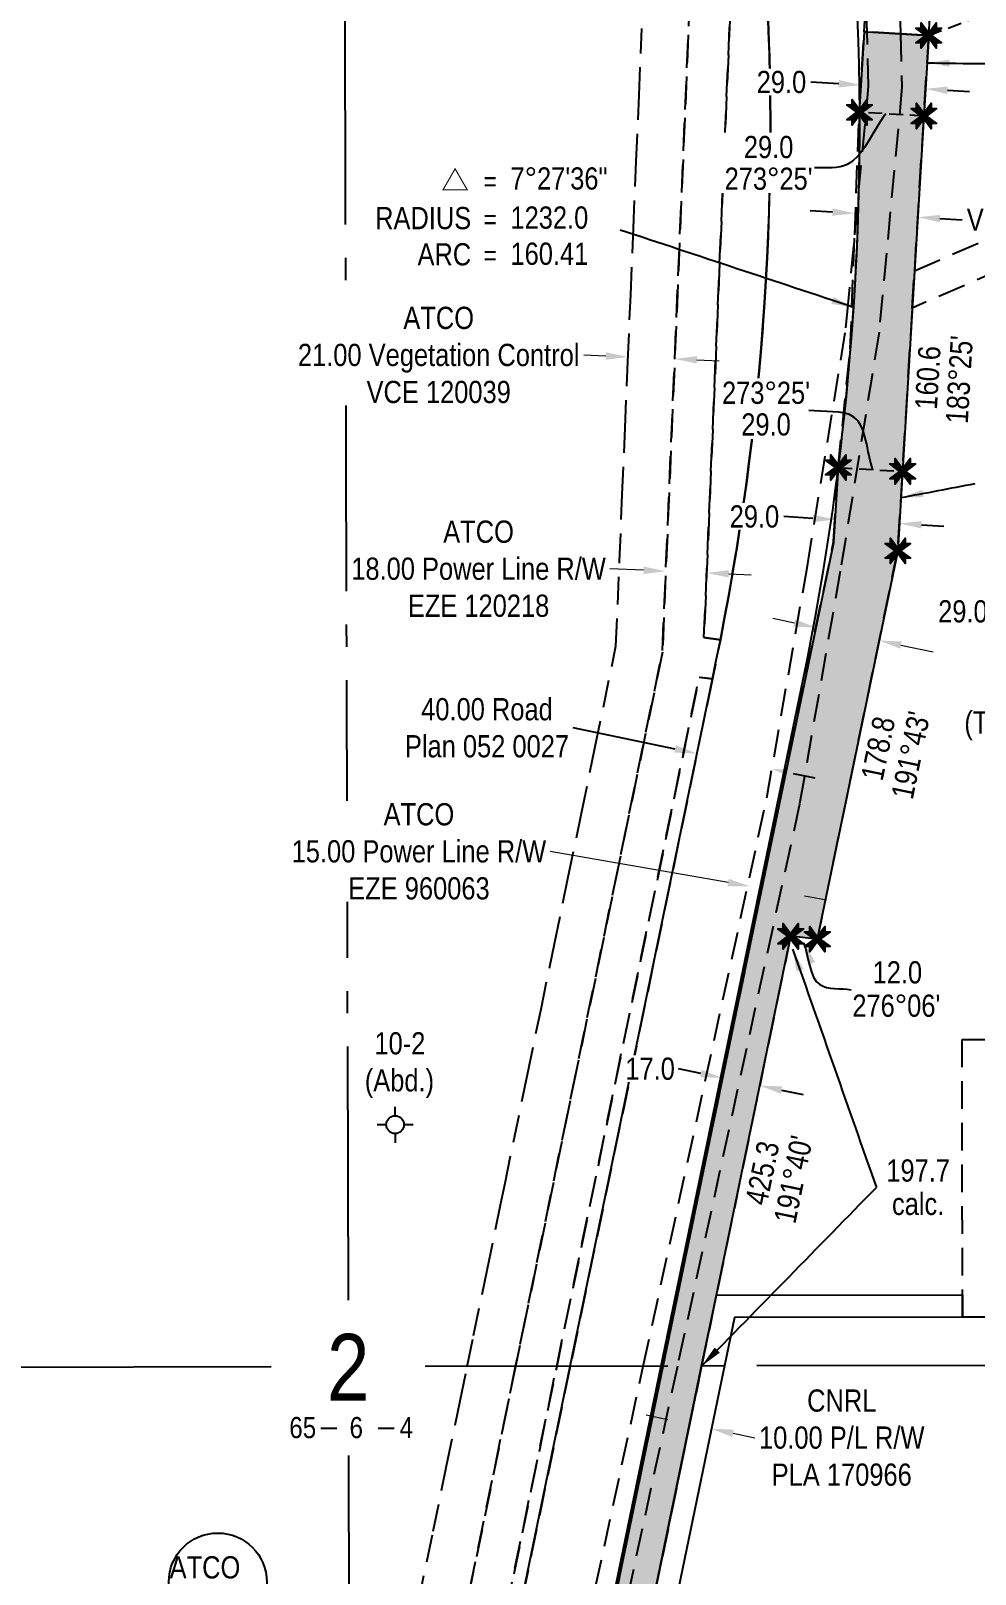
# Model space of a CAD drawing. Extents: x 511994 to 515316, y 6048038 to 6051499.
# Drawn here: x 512795 to 513220, y 6049674 to 6050368 of the extents above; entities that cross this region are included whole.
import ezdxf
from ezdxf.enums import TextEntityAlignment as Align

# ---------------------------------------------------------------- set-up
doc = ezdxf.new("R2010")
doc.units = 0
doc.header["$LTSCALE"] = 5
doc.header["$PDSIZE"] = 0.5
for name, pattern in [('foc-ACCESSROAD', [3.75, 2.5, -1.25]), ('foc-FLOWLINE', [3.75, 2.5, -1.25]), ('foc-QUARTERLINE', [33, 25, -3, 2, -3]), ('foc-TIELINE', [1.875, 1.25, -0.625]), ('foc-TRAV', [1.875, 1.25, -0.625])]:
    doc.linetypes.add(name, pattern=pattern)
doc.layers.get('Defpoints').update_dxf_attribs({"color": 9})
for name, color, linetype in [('10', 1, 'Continuous'), ('9', 3, 'Continuous'), ('C-EZE', 13, 'foc-FLOWLINE'), ('F-AR', 190, 'foc-ACCESSROAD'), ('F-EZE', 190, 'foc-FLOWLINE'), ('F-RW', 190, 'Continuous'), ('F-VCE', 190, 'foc-FLOWLINE'), ('F-WS', 190, 'foc-ACCESSROAD'), ('F-WS-S', 190, 'Continuous'), ('L-BD', 7, 'Continuous'), ('L-BD1', 253, 'Continuous'), ('L-MON', 1, 'Continuous'), ('L-SECLBL', 7, 'Continuous'), ('L-SECQ', 8, 'foc-QUARTERLINE'), ('L-TIE', 7, 'foc-TIELINE'), ('L-TITLEDB', 4, 'Continuous'), ('L-TITLEDB-T', 4, 'Continuous'), ('P-PROPOSED', 10, 'Continuous'), ('P-PROPOSED-H', 21, 'Continuous'), ('P-TRAV', 4, 'foc-TRAV'), ('P-TXT', 4, 'Continuous')]:
    doc.layers.add(name, color=color, linetype=linetype)
for name, color, linetype, lineweight in [('C-EZE-T', 13, 'Continuous', 9), ('F-EZE-T', 190, 'Continuous', 9), ('F-RW-T', 190, 'Continuous', 9), ('F-WS-T', 190, 'Continuous', 9)]:
    doc.layers.add(name, color=color, linetype=linetype, lineweight=lineweight)
doc.styles.add('80', font='ARIALN.TTF', dxfattribs={"height": 10})
doc.styles.add('80CG', font='ARIALN.TTF', dxfattribs={"height": 10})
doc.styles.add('80L', font='ARIALN.TTF', dxfattribs={"height": 10})
doc.styles.add('SIMPLEX', font='ARIALN.TTF')
doc.dimstyles.new('Compass 5 000', dxfattribs={"dimscale": 5, "dimtxt": 9, "dimasz": 2, "dimexe": 0.2, "dimexo": 0.0625, "dimgap": 0.5, "dimtad": 0, "dimtih": 1, "dimtoh": 1, "dimzin": 0, "dimdsep": 46, "dimtxsty": '80CG', "dimcen": 0.1, "dimse1": 1, "dimse2": 1, "dimclrd": 256, "dimclrt": 256, "dimaunit": 1, "dimadec": 4, "dimazin": 0, "dimtfac": 0.06, "dimtofl": 0, "dimtmove": 0, "dimatfit": 1, "dimfxl": 0.2, "dimtolj": 1, "dimtzin": 0, "dimlwd": -1, "dimarcsym": 0})

# ---------------------------------------------------------------- blocks, each defined once
blk = doc.blocks.new('L-SECLBL')
at = {"layer": '9', "color": 7}
for p, q in [((-5.08, -27.83), (-12.29, -27.83)), ((20.7, -27.83), (13.5, -27.83))]:
    blk.add_line(p, q, dxfattribs=at)
at = {"layer": '10', "color": 2, "style": 'SIMPLEX'}
blk.add_attdef('SEC', text='', height=30, dxfattribs=at).set_placement((0, 0), align=Align.MIDDLE)
at = {"layer": '10', "color": 5, "style": '80L'}
blk.add_attdef('TWP', text='', height=9.5, dxfattribs=at).set_placement((-14.43, -27.37), align=Align.MIDDLE_RIGHT)
blk.add_attdef('RGE', text='', height=9.5, dxfattribs=at).set_placement((3.62, -27.37), align=Align.MIDDLE_CENTER)
blk.add_attdef('MER', text='', height=9.5, dxfattribs=at).set_placement((23.17, -27.37), align=Align.MIDDLE_LEFT)
blk = doc.blocks.new('*D34')
at = {"layer": 'C-EZE-T', "transparency": 16777216}
for p, q in [((513138.79, 6050101.67), (513129, 6050103.69)), ((513186.75, 6050091.76), (513201.19, 6050088.77))]:
    blk.add_line(p, q, dxfattribs=at)
for points in [[(513139.13, 6050103.3), (513138.45, 6050100.03), (513148.58, 6050099.64)], [(513187.09, 6050093.39), (513186.41, 6050090.13), (513176.96, 6050093.78)]]:
    blk.add_solid(points, dxfattribs=at)
at = {"layer": 'Defpoints', "color": 0, "transparency": 16777216}
for p in [(513153.31, 6050122.5), (513181.68, 6050116.64), (513176.96, 6050093.78)]:
    blk.add_point(p, dxfattribs=at)
at = {"layer": 'C-EZE-T', "transparency": 16777216, "insert": (513260.78, 6050088.77), "char_height": 10, "attachment_point": 5, "style": '80CG'}
blk.add_mtext('\\A1;Federation\\P29.00 Power Line R/W\\PPlan 842 2502\\PEZE 840086\\P(To be Cancelled)', dxfattribs=at)
blk = doc.blocks.new('*D48')
at = {"layer": 'Defpoints', "color": 0, "transparency": 16777216}
for p in [(513133.9, 6050069.8), (513148.67, 6050067.22), (513133.53, 6049980.57)]:
    blk.add_point(p, dxfattribs=at)
at = {"layer": 'F-EZE-T', "transparency": 16777216}
for p, q in [((513108.91, 6049984.87), (513028.89, 6049998.85)), ((513143.38, 6049978.85), (513153.23, 6049977.13))]:
    blk.add_line(p, q, dxfattribs=at)
for points in [[(513109.19, 6049986.52), (513108.62, 6049983.23), (513118.76, 6049983.15)], [(513143.67, 6049980.49), (513143.09, 6049977.21), (513133.53, 6049980.57)]]:
    blk.add_solid(points, dxfattribs=at)
at = {"layer": 'F-EZE-T', "transparency": 16777216, "insert": (512969.75, 6049998.85), "char_height": 10, "attachment_point": 5, "style": '80CG', "bg_fill": 3, "box_fill_scale": 1.1, "bg_fill_color": 256, "bg_fill_true_color": 13158600, "bg_fill_transparency": 0}
blk.add_mtext('\\A1;ATCO\\P15.00 Power Line R/W\\PEZE 960063', dxfattribs=at)
blk = doc.blocks.new('*D51')
at = {"layer": 'Defpoints', "color": 0, "transparency": 16777216}
for p in [(513092.44, 6050400.69), (513110.82, 6050399.91), (513080.88, 6050125)]:
    blk.add_point(p, dxfattribs=at)
at = {"layer": 'F-RW-T', "transparency": 16777216}
for p, q in [((513070.89, 6050125.42), (513055.73, 6050126.06)), ((513109.26, 6050123.82), (513119.25, 6050123.4))]:
    blk.add_line(p, q, dxfattribs=at)
for points in [[(513070.96, 6050127.09), (513070.82, 6050123.76), (513080.88, 6050125)], [(513109.33, 6050125.48), (513109.19, 6050122.15), (513099.26, 6050124.23)]]:
    blk.add_solid(points, dxfattribs=at)
at = {"layer": 'F-RW-T', "transparency": 16777216, "insert": (512996.59, 6050126.06), "char_height": 10, "attachment_point": 5, "style": '80CG'}
blk.add_mtext('\\A1;ATCO\\P18.00 Power Line R/W\\PEZE 120218', dxfattribs=at)
blk = doc.blocks.new('*D53')
at = {"layer": 'Defpoints', "color": 0, "transparency": 16777216}
for p in [(513094.35, 6049754.21), (513104.14, 6049752.19), (513101.41, 6049738.98)]:
    blk.add_point(p, dxfattribs=at)
at = {"layer": 'F-RW-T', "transparency": 16777216}
for p, q in [((513081.83, 6049743.02), (513072.04, 6049745.04)), ((513111.21, 6049736.96), (513121, 6049734.94))]:
    blk.add_line(p, q, dxfattribs=at)
for points in [[(513082.17, 6049744.66), (513081.5, 6049741.39), (513091.63, 6049741)], [(513111.54, 6049738.6), (513110.87, 6049735.33), (513101.41, 6049738.98)]]:
    blk.add_solid(points, dxfattribs=at)
at = {"layer": 'F-RW-T', "transparency": 16777216, "insert": (513160.08, 6049734.94), "char_height": 10, "attachment_point": 5, "style": '80CG'}
blk.add_mtext('\\A1;CNRL\\P10.00 P/L R/W\\PPLA 170966', dxfattribs=at)
blk = doc.blocks.new('*D36')
at = {"layer": 'Defpoints', "color": 0, "transparency": 16777216}
for p in [(513068.1, 6050321.32), (513089.08, 6050320.44), (513063.92, 6050221.45)]:
    blk.add_point(p, dxfattribs=at)
at = {"layer": 'F-RW-T', "transparency": 16777216}
for p, q in [((513053.93, 6050221.87), (513043.94, 6050222.29)), ((513094.89, 6050220.15), (513104.88, 6050219.73))]:
    blk.add_line(p, q, dxfattribs=at)
for points in [[(513054, 6050223.53), (513053.86, 6050220.2), (513063.92, 6050221.45)], [(513094.95, 6050221.82), (513094.82, 6050218.49), (513084.89, 6050220.57)]]:
    blk.add_solid(points, dxfattribs=at)
at = {"layer": 'F-RW-T', "transparency": 16777216, "insert": (512978.64, 6050222.29), "char_height": 10, "attachment_point": 5, "style": '80CG', "bg_fill": 3, "box_fill_scale": 1.1, "bg_fill_color": 256, "bg_fill_true_color": 13158600, "bg_fill_transparency": 0}
blk.add_mtext('\\A1;ATCO\\P21.00 Vegetation Control\\PVCE 120039', dxfattribs=at)
blk = doc.blocks.new('*D37')
at = {"layer": 'Defpoints', "color": 0, "transparency": 16777216}
for p in [(512985.28, 6049642.48), (512981.52, 6049633.23), (512998.18, 6049626.45)]:
    blk.add_point(p, dxfattribs=at)
at = {"layer": 'F-RW-T', "transparency": 16777216}
for p, q in [((512942.57, 6049659.86), (512932.57, 6049659.86)), ((512976.02, 6049646.24), (512942.57, 6049659.86)), ((513011.21, 6049631.92), (513020.47, 6049628.15))]:
    blk.add_line(p, q, dxfattribs=at)
for points in [[(512976.65, 6049647.79), (512975.39, 6049644.7), (512985.28, 6049642.48)], [(513011.84, 6049633.47), (513010.58, 6049630.38), (513001.95, 6049635.69)]]:
    blk.add_solid(points, dxfattribs=at)
at = {"layer": 'F-RW-T', "transparency": 16777216, "insert": (512873.43, 6049659.86), "char_height": 10, "attachment_point": 5, "style": '80CG'}
blk.add_mtext('\\A1;ATCO\\P18.00 Power Line R/W\\PEZE 120218', dxfattribs=at)
blk = doc.blocks.new('Gabd')
for p, q in [((0, 0.81), (0, 1.62)), ((-0.81, 0), (-1.62, 0)), ((1.62, 0), (0.81, 0)), ((0, -0.81), (0, -1.62))]:
    blk.add_line(p, q)
blk.add_circle((0, 0), 0.8)
blk = doc.blocks.new('*D68')
at = {"layer": 'Defpoints', "color": 0, "transparency": 16777216}
for p in [(513158.53, 6050172.16), (513187.46, 6050170.44), (513186.04, 6050146.48)]:
    blk.add_point(p, dxfattribs=at)
at = {"layer": 'P-TXT', "transparency": 16777216}
for p, q in [((513147.12, 6050148.8), (513133.98, 6050149.58)), ((513196.02, 6050145.89), (513206, 6050145.3))]:
    blk.add_line(p, q, dxfattribs=at)
for points in [[(513147.22, 6050150.46), (513147.02, 6050147.13), (513157.1, 6050148.2)], [(513196.12, 6050147.55), (513195.92, 6050144.23), (513186.04, 6050146.48)]]:
    blk.add_solid(points, dxfattribs=at)
at = {"layer": 'P-TXT', "transparency": 16777216, "insert": (513120.78, 6050149.58), "char_height": 10, "attachment_point": 5, "style": '80CG', "bg_fill": 3, "box_fill_scale": 1.1, "bg_fill_color": 256, "bg_fill_true_color": 13158600, "bg_fill_transparency": 0}
blk.add_mtext('\\A1;29.0', dxfattribs=at)
blk = doc.blocks.new('*D69')
at = {"layer": 'Defpoints', "color": 0, "transparency": 16777216}
for p in [(513113.05, 6049928.83), (513129.7, 6049925.4), (513106.47, 6049896.89)]:
    blk.add_point(p, dxfattribs=at)
at = {"layer": 'P-TXT', "transparency": 16777216}
for p, q in [((513096.67, 6049898.91), (513086.57, 6049900.99)), ((513132.92, 6049891.44), (513142.71, 6049889.43))]:
    blk.add_line(p, q, dxfattribs=at)
for points in [[(513097.01, 6049900.54), (513096.34, 6049897.28), (513106.47, 6049896.89)], [(513133.25, 6049893.08), (513132.58, 6049889.81), (513123.12, 6049893.46)]]:
    blk.add_solid(points, dxfattribs=at)
at = {"layer": 'P-TXT', "transparency": 16777216, "insert": (513073.81, 6049900.99), "char_height": 10, "attachment_point": 5, "style": '80CG', "bg_fill": 3, "box_fill_scale": 1.1, "bg_fill_color": 256, "bg_fill_true_color": 13158600, "bg_fill_transparency": 0}
blk.add_mtext('\\A1;17.0', dxfattribs=at)
blk = doc.blocks.new('*D81')
at = {"layer": 'Defpoints', "color": 0, "linetype": 'Continuous', "transparency": 16777216}
for p in [(513169.11, 6050350.07), (513198.05, 6050348.35), (513197.68, 6050342.11)]:
    blk.add_point(p, dxfattribs=at)
at = {"layer": 'P-TXT', "transparency": 16777216}
for p, q in [((513158.76, 6050344.42), (513146.16, 6050345.17)), ((513207.66, 6050341.52), (513217.64, 6050340.92))]:
    blk.add_line(p, q, dxfattribs=at)
at = {"layer": 'P-TXT', "linetype": 'Continuous', "transparency": 16777216}
for points in [[(513158.86, 6050346.09), (513158.66, 6050342.76), (513168.74, 6050343.83)], [(513207.76, 6050343.18), (513207.56, 6050339.85), (513197.68, 6050342.11)]]:
    blk.add_solid(points, dxfattribs=at)
at = {"layer": 'P-TXT', "linetype": 'Continuous', "transparency": 16777216, "insert": (513132.95, 6050345.17), "char_height": 10, "attachment_point": 5, "style": '80CG', "bg_fill": 3, "box_fill_scale": 1.1, "bg_fill_color": 256, "bg_fill_true_color": 13158600, "bg_fill_transparency": 0}
blk.add_mtext('\\A1;29.0', dxfattribs=at)
blk = doc.blocks.new('*D85')
at = {"layer": 'Defpoints', "color": 0, "linetype": 'Continuous', "transparency": 16777216}
for p in [(513096.22, 6050049.31), (513094.9, 6050042.95), (513129.75, 6050042.37)]:
    blk.add_point(p, dxfattribs=at)
at = {"layer": 'L-TITLEDB-T', "transparency": 16777216}
for p, q in [((513085.11, 6050044.97), (513039.11, 6050054.48)), ((513138.23, 6050033.99), (513148.02, 6050031.96))]:
    blk.add_line(p, q, dxfattribs=at)
at = {"layer": 'L-TITLEDB-T', "linetype": 'Continuous', "transparency": 16777216}
for points in [[(513085.45, 6050046.6), (513084.77, 6050043.34), (513094.9, 6050042.95)], [(513138.57, 6050035.62), (513137.89, 6050032.36), (513128.44, 6050036.01)]]:
    blk.add_solid(points, dxfattribs=at)
at = {"layer": 'L-TITLEDB-T', "linetype": 'Continuous', "transparency": 16777216, "insert": (513000.38, 6050054.48), "char_height": 10, "attachment_point": 5, "style": '80CG'}
blk.add_mtext('\\A1;40.00 Road\\PPlan 052 0027', dxfattribs=at)
blk = doc.blocks.new('TEMP')
h = blk.add_hatch(color=255)
h.dxf.hatch_style = 1
h.paths.add_polyline_path([(-1.15, -0.67), (-0.67, -0.67), (-0.67, -1.15), (0, -0.25), (0.67, -1.15), (0.67, -0.67), (1.15, -0.67), (0.25, 0), (1.15, 0.67), (0.67, 0.67), (0.67, 1.15), (0, 0.25), (-0.67, 1.15), (-0.67, 0.67), (-1.15, 0.67), (-0.25, 0)])
h.paths.add_polyline_path([(0.57, 0.85), (0.57, 0.57), (0.85, 0.57), (0.08, 0), (0.85, -0.57), (0.57, -0.57), (0.57, -0.85), (0, -0.08), (-0.57, -0.85), (-0.57, -0.57), (-0.85, -0.57), (-0.08, 0), (-0.85, 0.57), (-0.57, 0.57), (-0.57, 0.85), (0, 0.08)], flags=16)
h = blk.add_hatch(color=1)
h.dxf.hatch_style = 1
h.paths.add_polyline_path([(-0.07, -0.01), (-0.08, 0), (-0.85, -0.57), (-0.57, -0.57), (-0.57, -0.85), (0.07, 0.01), (0.08, 0), (0.85, 0.57), (0.57, 0.57), (0.57, 0.85)])
h = blk.add_hatch(color=1)
h.dxf.hatch_style = 1
h.paths.add_polyline_path([(-0.08, 0), (-0.85, 0.57), (-0.57, 0.57), (-0.57, 0.85), (0, 0.08), (0.57, 0.85), (0.57, 0.57), (0.85, 0.57), (0.08, 0), (0.85, -0.57), (0.57, -0.57), (0.57, -0.85), (0, -0.08), (-0.57, -0.85), (-0.57, -0.57), (-0.85, -0.57)])
at = {"color": 1}
for p, q in [((-0.08, 0), (0.08, 0)), ((0, 0.08), (0, -0.08))]:
    blk.add_line(p, q, dxfattribs=at)
at = {"color": 255, "flags": 128}
blk.add_lwpolyline([(-0.25, 0), (-1.15, 0.67), (-0.67, 0.67), (-0.67, 1.15), (0, 0.25), (0.67, 1.15), (0.67, 0.67), (1.15, 0.67), (0.25, 0), (1.15, -0.67), (0.67, -0.67), (0.67, -1.15), (0, -0.25), (-0.67, -1.15), (-0.67, -0.67), (-1.15, -0.67)], close=True, dxfattribs=at)
at = {"color": 1, "flags": 128}
blk.add_lwpolyline([(-0.08, 0), (-0.85, 0.57), (-0.57, 0.57), (-0.57, 0.85), (0, 0.08), (0.57, 0.85), (0.57, 0.57), (0.85, 0.57), (0.08, 0), (0.85, -0.57), (0.57, -0.57), (0.57, -0.85), (0, -0.08), (-0.57, -0.85), (-0.57, -0.57), (-0.85, -0.57)], close=True, dxfattribs=at)
blk = doc.blocks.new('*D87')
at = {"layer": 'Defpoints', "color": 0, "linetype": 'Continuous', "transparency": 16777216}
for p in [(513167.05, 6050306.33), (513195.53, 6050304.63), (513194.32, 6050284.35)]:
    blk.add_point(p, dxfattribs=at)
at = {"layer": 'P-TXT', "transparency": 16777216}
for p, q in [((513155.85, 6050286.65), (513145.87, 6050287.24)), ((513204.3, 6050283.75), (513214.28, 6050283.15))]:
    blk.add_line(p, q, dxfattribs=at)
at = {"layer": 'P-TXT', "linetype": 'Continuous', "transparency": 16777216}
for points in [[(513155.95, 6050288.31), (513155.75, 6050284.98), (513165.83, 6050286.05)], [(513204.4, 6050285.41), (513204.2, 6050282.08), (513194.32, 6050284.35)]]:
    blk.add_solid(points, dxfattribs=at)
at = {"layer": 'P-TXT', "linetype": 'Continuous', "transparency": 16777216, "insert": (513253.61, 6050283.15), "char_height": 10, "attachment_point": 5, "style": '80CG', "bg_fill": 3, "box_fill_scale": 1.1, "bg_fill_color": 256, "bg_fill_true_color": 13158600, "bg_fill_transparency": 0}
blk.add_mtext('\\A1;Variable Width', dxfattribs=at)
blk = doc.blocks.new('curve')
at = {"const_width": 0.1}
blk.add_lwpolyline([(-4.99, 5.39), (-6.08, 3.49), (-3.89, 3.49)], close=True, dxfattribs=at)
at = {"style": '80'}
for p in [(-2.44, 3.36), (-2.44, -0.04), (-2.44, -3.3)]:
    blk.add_text('=', height=1.8, dxfattribs=at).set_placement(p)
for s, p in [('RADIUS', (-3.54, -0.05)), ('ARC', (-3.54, -3.31))]:
    blk.add_text(s, height=2, dxfattribs=at).set_placement(p, align=Align.RIGHT)
for tag, p in [('DELTA', (0, 3.52)), ('CURVE_RADIUS', (0, 0)), ('ARC_LENGTH', (0, -3.26))]:
    blk.add_attdef(tag, p, '', height=2, dxfattribs=at)

msp = doc.modelspace()

# ---------------------------------------------------------------- hatches: boundary and pattern name
at = {"layer": 'P-PROPOSED-H'}
h = msp.add_hatch(color=256, dxfattribs=at)
h.dxf.hatch_style = 1
edge = h.paths.add_edge_path()
edge.add_line((512715.779, 6048961.986), (512736.642, 6048994.577))
edge.add_arc((511088.651, 6050160.962), 2018.992, 324.710626, 327.401191)
edge.add_line((512789.578, 6049073.223), (512916.476, 6049276.367))
edge.add_line((512916.476, 6049276.367), (512916.476, 6049276.367))
edge.add_line((512916.476, 6049276.367), (512939.03, 6049311.686))
edge.add_line((512939.03, 6049311.686), (512943.225, 6049318.152))
edge.add_line((512943.225, 6049318.152), (512962.215, 6049365.073))
edge.add_arc((511811.066, 6049896.432), 1267.867, 335.22241, 341.623659)
edge.add_line((513014.28, 6049496.728), (513034.726, 6049549.321))
edge.add_line((513034.726, 6049549.321), (513079.666, 6049767.179))
edge.add_line((513079.666, 6049767.179), (513120.673, 6049965.257))
edge.add_line((513120.673, 6049965.257), (513156.53, 6050137.986))
edge.add_line((513156.53, 6050137.986), (513158.559, 6050171.664))
edge.add_arc((511936.727, 6050324.75), 1231.385, 352.858501, 360.318536)
edge.add_line((513168.093, 6050331.596), (513170.276, 6050367.864))
edge.add_line((513170.276, 6050367.864), (513171.477, 6050367.794))
edge.add_line((513171.477, 6050367.794), (513186.508, 6050366.903))
edge.add_line((513186.508, 6050366.903), (513199.212, 6050366.162))
edge.add_line((513199.212, 6050366.162), (513197.041, 6050329.865))
edge.add_line((513197.041, 6050329.865), (513187.478, 6050169.935))
edge.add_line((513187.478, 6050169.935), (513185.338, 6050134.155))
edge.add_line((513185.338, 6050134.155), (513149.054, 6049959.366))
edge.add_line((513149.054, 6049959.366), (513137.073, 6049960.656))
edge.add_line((513137.073, 6049960.656), (513097.02, 6049767.216))
edge.add_line((513097.02, 6049767.216), (513051.068, 6049544.438))
edge.add_line((513051.068, 6049544.438), (512958.42, 6049310.373))
edge.add_line((512958.42, 6049310.373), (512930.786, 6049267.206))
edge.add_line((512930.786, 6049267.206), (512750.49, 6048985.559))
edge.add_line((512750.49, 6048985.559), (512735.429, 6048962.032))
edge.add_line((512735.429, 6048962.032), (512715.766, 6048961.966))
edge.add_line((512715.766, 6048961.966), (512715.779, 6048961.986))

# ---------------------------------------------------------------- linework, layer by layer
at = {"layer": 'C-EZE'}
msp.add_lwpolyline([(513034.726, 6049549.321), (513079.666, 6049767.179), (513156.414, 6050138.222), (513158.419, 6050171.673), (513163.94, 6050224.91), (513165.903, 6050276.385), (513168.019, 6050331.854), (513170.203, 6050367.869), (513171.477, 6050367.794), (513186.508, 6050366.903), (513199.114, 6050366.155), (513192.765, 6050260.243), (513191.76, 6050243.475), (513185.221, 6050134.402), (513185.221, 6050134.402), (513149.054, 6049959.366), (513137.073, 6049960.656), (513097.02, 6049767.216), (513051.778, 6049547.874)], dxfattribs=at)
at = {"layer": 'Defpoints'}
msp.add_circle((512879.205, 6049669.986), 22.065, dxfattribs=at)
at = {"layer": 'F-AR', "flags": 128}
msp.add_lwpolyline([(513052.32, 6050671.343), (513082.216, 6050571.352), (513105.124, 6050494.742), (513111.005, 6050475.072), (513118.364, 6050475.984), (513118.492, 6050475.025), (513118.682, 6050473.581), (513119.874, 6050463.686), (513120.501, 6050458.127), (513113.236, 6050457.22), (513112.292, 6050434.691), (513111.663, 6050419.709), (513098.053, 6050095.095), (513105.444, 6050094.18), (513103.416, 6050084.191), (513101.84, 6050076.5), (513095.848, 6050077.239), (513031.756, 6049767.08), (513009.175, 6049657.81), (513014.936, 6049656.058), (513013.381, 6049648.561), (513011.241, 6049638.391), (513003.942, 6049640.596), (512960.437, 6049533.691), (512951.83, 6049512.542), (512938.651, 6049480.156), (512902.462, 6049391.23), (512844.004, 6049247.582), (512850.791, 6049244.088), (512845.22, 6049235.333), (512841.077, 6049228.837), (512835.731, 6049231.605), (512756.621, 6049107.923), (512761.425, 6049104.315), (512755.614, 6049095.228), (512751.69, 6049089.125), (512745.816, 6049093.536), (512630.422, 6048961.772), (512606.457, 6048961.716), (512737.334, 6049111.16), (512824.555, 6049247.522), (512890.697, 6049410.053), (512930.738, 6049508.442), (512938.529, 6049527.585), (512939.736, 6049530.555), (512990.062, 6049654.219), (513013.255, 6049767.043), (513079.36, 6050088.628), (513093.366, 6050422.682), (513094.49, 6050439.59), (513095.517, 6050464.072), (513092.034, 6050475.719), (513085.894, 6050496.253), (513078.069, 6050522.425), (513063.451, 6050571.31), (513060.901, 6050579.845), (513040.823, 6050646.994), (513033.554, 6050671.303)], dxfattribs=at)
at = {"layer": 'F-EZE'}
for points in [[(513037.367, 6049612.817), (513070.728, 6049767.161), (513126.365, 6050022.975), (513144.621, 6050127.467), (513161.986, 6050234.507), (513162.54, 6050240.426), (513165.903, 6050276.385), (513167.656, 6050295.129), (513172.163, 6050343.313), (513171.477, 6050367.793), (513171.061, 6050382.601), (513170.117, 6050416.234), (513169.695, 6050431.279), (513169.1, 6050452.488), (513165.387, 6050478.731), (513161.121, 6050508.884), (513153.607, 6050561.988), (513150.839, 6050571.505), (513150.629, 6050572.223), (513123.496, 6050666.64), (513121.182, 6050671.491)], [(513137.696, 6050671.526), (513166.241, 6050572.257), (513166.452, 6050571.54), (513168.309, 6050565.151), (513176.346, 6050508.35), (513180.613, 6050478.196), (513184.071, 6050453.754), (513184.727, 6050430.387), (513185.149, 6050415.343), (513186.508, 6050366.902), (513187.183, 6050342.823), (513176.869, 6050232.56), (513159.413, 6050124.973), (513141.098, 6050020.135), (513086.086, 6049767.193), (513051.987, 6049609.46)], [(513152.7, 6050671.598), (513180.243, 6050571.572), (513169.875, 6050571.548), (513187.442, 6050507.893), (513193.208, 6050486.898), (513206.445, 6050488.279), (513205.786, 6050477.312), (513202.898, 6050429.308), (513202.003, 6050414.343), (513199.114, 6050366.155), (513186.508, 6050366.901), (513171.477, 6050367.792), (513170.184, 6050367.869), (513171.061, 6050382.6), (513173.067, 6050416.059), (513173.963, 6050431.026), (513176.811, 6050478.329), (513177.013, 6050481.681), (513169.635, 6050508.525), (513152.261, 6050571.509), (513124.745, 6050671.537)], [(513583.991, 6050347.302), (513460.47, 6050319.643), (513429.266, 6050312.656), (513402.89, 6050306.743), (513371.226, 6050299.66), (513322.708, 6050288.796), (513307.843, 6050285.468), (513297.035, 6050283.048), (513268.976, 6050276.765), (513266.957, 6050275.895), (513191.76, 6050243.475), (513192.765, 6050260.243), (513261.084, 6050289.697), (513264.327, 6050291.096), (513290.194, 6050296.887), (513301.927, 6050299.515), (513316.791, 6050302.843), (513361.897, 6050312.943), (513393.56, 6050320.026), (513419.937, 6050325.939), (513539.893, 6050352.799)]]:
    msp.add_lwpolyline(points, dxfattribs=at)
at = {"layer": 'F-RW'}
msp.add_lwpolyline([(513051.778, 6049547.874), (513097.02, 6049767.216), (513103.629, 6049799.126), (513214.4, 6049799.212), (513214.4, 6049799.212), (513214.41, 6049789.217), (513111.774, 6049789.134), (513107.243, 6049767.237), (513106.808, 6049765.144), (513060.682, 6049541.567)], dxfattribs=at)
at = {"layer": 'F-VCE'}
for points in [[(513093.366, 6050422.682), (513079.36, 6050088.628), (513013.255, 6049767.043), (512990.062, 6049654.219)], [(513126.753, 6050378.25), (513127.148, 6050368.059), (513127.464, 6050358.841), (513127.491, 6050357.868), (513127.718, 6050347.672), (513127.886, 6050337.475), (513127.941, 6050327.278), (513127.938, 6050319.857), (513127.921, 6050317.08), (513127.801, 6050306.883), (513127.622, 6050296.686), (513127.322, 6050286.494), (513126.965, 6050276.301), (513126.934, 6050275.545), (513126.495, 6050266.116), (513125.962, 6050255.929), (513125.314, 6050245.756), (513124.607, 6050235.58), (513124.534, 6050234.608), (513123.789, 6050225.416), (513122.908, 6050215.253), (513121.926, 6050205.103), (513121.846, 6050204.32), (513120.852, 6050194.963), (513120.158, 6050188.773), (513119.699, 6050184.831), (513118.463, 6050174.706), (513117.433, 6050166.839), (513117.132, 6050164.598), (513115.715, 6050154.499), (513115.125, 6050150.472), (513114.209, 6050144.412), (513114.084, 6050143.594), (513112.632, 6050134.335), (513112.519, 6050133.655), (513110.956, 6050124.277), (513110.863, 6050123.732), (513110.607, 6050122.246), (513109.191, 6050114.206), (513108.335, 6050109.501), (513107.345, 6050104.187), (513105.444, 6050094.18), (513098.053, 6050095.095), (513111.663, 6050419.709)], [(512969.482, 6049660.693), (512976.13, 6049692.864), (512982.201, 6049722.244), (512988.272, 6049751.623), (512991.449, 6049766.997), (512994.343, 6049781.002), (513000.414, 6049810.382), (513006.485, 6049839.761), (513008.509, 6049849.554), (513018.627, 6049898.519), (513024.698, 6049927.898), (513030.769, 6049957.278), (513036.84, 6049986.658), (513042.911, 6050016.037), (513048.982, 6050045.416), (513058.445, 6050091.21), (513060.053, 6050129.543), (513061.309, 6050159.516), (513062.566, 6050189.49), (513063.823, 6050219.464), (513065.079, 6050249.437), (513066.336, 6050279.411), (513067.593, 6050309.385), (513068.85, 6050339.358), (513070.107, 6050369.332)]]:
    msp.add_lwpolyline(points, dxfattribs=at)
msp.add_lwpolyline([(513037.859, 6049767.092), (513014.936, 6049656.058), (513009.175, 6049657.81), (513031.756, 6049767.08), (513095.848, 6050077.239), (513101.84, 6050076.5), (513037.859, 6049767.092)], close=True, dxfattribs=at)
at = {"layer": 'F-WS'}
msp.add_lwpolyline([(513325.354, 6049789.323), (513262.386, 6049789.262), (513214.41, 6049789.216), (513214.279, 6049914.153), (513313.694, 6049914.271), (513333.731, 6049914.295), (513325.354, 6049789.323)], close=True, dxfattribs=at)
at = {"layer": 'L-SECQ'}
for p, q in [((512935.864, 6050571.028), (512937.839, 6049796.894)), ((513741.861, 6049768.601), (512972.545, 6049766.968)), ((512903.264, 6049766.82), (512133.535, 6049765.186)), ((512938.017, 6049726.894), (512939.967, 6048962.51))]:
    msp.add_line(p, q, dxfattribs=at)
at = {"layer": 'L-TIE', "flags": 128}
msp.add_lwpolyline([(513199.212, 6050366.162), (513739.648, 6050572.865)], dxfattribs=at)
at = {"layer": 'L-TITLEDB'}
for points in [[(513014.936, 6049656.058), (513037.859, 6049767.093), (513101.85, 6050076.498), (513103.429, 6050084.183), (513105.454, 6050094.177), (513107.353, 6050104.183), (513109.196, 6050114.204), (513110.864, 6050123.732), (513110.957, 6050124.276), (513112.519, 6050133.655), (513112.631, 6050134.337), (513114.092, 6050143.59), (513114.215, 6050144.409), (513115.722, 6050154.496), (513117.136, 6050164.595), (513118.463, 6050174.707), (513119.705, 6050184.829), (513120.86, 6050194.961), (513121.927, 6050205.103), (513122.908, 6050215.254), (513123.802, 6050225.413), (513124.609, 6050235.579), (513125.33, 6050245.752), (513125.962, 6050255.93), (513126.509, 6050266.114), (513126.967, 6050276.301), (513127.338, 6050286.493), (513127.622, 6050296.687), (513127.819, 6050306.883), (513127.929, 6050317.08), (513127.951, 6050327.278), (513127.886, 6050337.475), (513127.734, 6050347.673), (513127.494, 6050357.868), (513127.167, 6050368.06), (513126.753, 6050378.25)], [(513167.064, 6050374.236), (513167.439, 6050363.644), (513167.724, 6050353.048), (513167.917, 6050342.452), (513168.019, 6050331.854), (513168.03, 6050321.149), (513167.948, 6050310.443), (513167.772, 6050299.739), (513167.656, 6050295.129), (513167.504, 6050289.037), (513167.142, 6050278.338), (513166.688, 6050267.642), (513166.14, 6050256.95), (513165.499, 6050246.264), (513164.766, 6050235.584), (513163.94, 6050224.91), (513163.021, 6050214.244), (513162.009, 6050203.587), (513160.905, 6050192.939), (513159.708, 6050182.3), (513158.419, 6050171.673), (513157.172, 6050162.064), (513155.85, 6050152.465), (513154.453, 6050142.877), (513152.98, 6050133.3), (513151.431, 6050123.736), (513149.808, 6050114.184), (513148.109, 6050104.644), (513146.336, 6050095.119), (513144.487, 6050085.607), (513142.563, 6050076.111), (513078.712, 6049767.177), (513052.545, 6049640.501)]]:
    msp.add_lwpolyline(points, dxfattribs=at)
at = {"layer": 'P-PROPOSED', "flags": 128}
msp.add_lwpolyline([(513034.726, 6049549.321), (513079.666, 6049767.179), (513120.673, 6049965.257), (513156.53, 6050137.986), (513158.559, 6050171.664, 0.032562), (513168.093, 6050331.596), (513170.276, 6050367.864), (513171.477, 6050367.794), (513186.508, 6050366.903), (513199.212, 6050366.162), (513197.041, 6050329.865), (513187.478, 6050169.935), (513185.338, 6050134.155), (513149.054, 6049959.366), (513137.073, 6049960.656), (513097.02, 6049767.216), (513051.068, 6049544.438)], format="xyb", dxfattribs=at)
at = {"layer": 'P-TRAV'}
for p, q in [((513197.041, 6050329.865), (513168.093, 6050331.596)), ((513158.559, 6050171.664), (513187.478, 6050169.935))]:
    msp.add_line(p, q, dxfattribs=at)

# ---------------------------------------------------------------- block references
at = {"layer": 'F-WS-S', "color": 3, "xscale": 4.997525549999944, "yscale": 4.997525549999944, "zscale": 4.997525549999944}
msp.add_blockref('Gabd', (512959.017, 6049875.855), dxfattribs=at)
at = {"layer": 'L-BD', "linetype": 'Continuous', "xscale": 4.997504999999967, "yscale": 4.997504999999967, "zscale": 4.997504999999967}
msp.add_blockref('curve', (513010.961, 6050279.198), dxfattribs=at).add_auto_attribs({'DELTA': '7%%d27\'36"', 'CURVE_RADIUS': '1232.0', 'ARC_LENGTH': '160.41'})
at = {"layer": 'L-MON', "linetype": 'Continuous', "xscale": 4.997504999999963, "yscale": 4.997504999999963, "zscale": 4.997504999999963}
msp.add_blockref('TEMP', (513199.212, 6050366.162), dxfattribs=at)
at = {"layer": 'L-SECLBL'}
msp.add_blockref('L-SECLBL', (512937.915, 6049766.894), dxfattribs=at).add_auto_attribs({'SEC': '2', 'TWP': '65', 'RGE': '6', 'MER': '4'})

# ---------------------------------------------------------------- texts
at = {"layer": 'F-WS-T', "insert": (512944.972, 6049917.489), "char_height": 9.99505, "attachment_point": 1, "style": '80L'}
msp.add_mtext_dynamic_manual_height_columns('\\pi4.75849;10-2\\P\\pi0.40185;(Abd.)', width=30.59795, gutter_width=49.975, heights=[0], dxfattribs=at)
at = {"layer": 'L-BD', "linetype": 'Continuous', "insert": (513194.476, 6049860.233), "char_height": 9.995, "width": 28.21006, "attachment_point": 2, "line_spacing_factor": 0.902188, "style": '80L'}
msp.add_mtext('197.7\\Pcalc.', dxfattribs=at)
at = {"layer": 'L-BD1', "linetype": 'Continuous', "style": '80L'}
for s, p in [('160.6', (513198.777, 6050212.099)), ("183°25'", (513212.995, 6050211.253))]:
    msp.add_text(s, height=9.995, rotation=86.5983, dxfattribs=at).set_placement(p, align=Align.MIDDLE)
at = {"layer": 'L-BD1', "style": '80L'}
for s, rotation, p in [('178.8', 78.3497, (513176.409, 6050045.227)), ("191°43'", 78.3497, (513191.093, 6050042.2)), ('425.3', 78.3553, (513124.286, 6049854.096)), ("191°40'", 78.3553, (513138.235, 6049851.221))]:
    msp.add_text(s, height=9.995, rotation=rotation, dxfattribs=at).set_placement(p, align=Align.MIDDLE)
at = {"layer": 'L-BD1', "insert": (513164.637, 6049949.436), "char_height": 9.99501, "width": 39.15276, "attachment_point": 1, "line_spacing_factor": 0.9, "style": '80L'}
msp.add_mtext("\\pi9.32911;12.0 \\P\\pi0.2102;276°06'", dxfattribs=at)

# ---------------------------------------------------------------- dimensions: what is measured, and where the dimension line sits
at = {"layer": 'C-EZE-T'}
dim = msp.add_linear_dim(base=(513176.957, 6050093.781), p1=(513153.306, 6050122.505), p2=(513181.68, 6050116.642), angle=348.325558, text='Federation\\P29.00 Power Line R/W\\PPlan 842 2502\\PEZE 840086\\P(To be Cancelled)', dimstyle='Compass 5 000', dxfattribs=at)
dim.commit()
dim.dimension.update_dxf_attribs({"geometry": '*D34', "text_midpoint": (513260.784, 6050088.774), "dimtype": 161})
at = {"layer": 'F-RW-T'}
for base, p1, p2, angle, text, picture, middle in [((513101.411, 6049738.984), (513094.352, 6049754.211), (513104.136, 6049752.192), 348.342727, 'CNRL\\P10.00 P/L R/W\\PPLA 170966', '*D53', (513160.085, 6049734.943)), ((512985.283, 6049642.475), (512998.185, 6049626.448), (512981.521, 6049633.23), 157.855715, 'ATCO\\P18.00 Power Line R/W\\PEZE 120218', '*D37', (512873.426, 6049659.859))]:
    dim = msp.add_linear_dim(base=base, p1=p1, p2=p2, angle=angle, text=text, dimstyle='Compass 5 000', dxfattribs=at)
    dim.commit()
    dim.dimension.update_dxf_attribs({"geometry": picture, "text_midpoint": middle, "dimtype": 161})

# ---------------------------------------------------------------- leaders
at = {"layer": 'L-BD', "linetype": 'Continuous', "path_type": 1}
msp.add_leader([(513165.398, 6050243.752), (513060.405, 6050278.558)], dimstyle='Compass 5 000', override={"dimgap": 0.5, "dimtad": 0}, dxfattribs=at)
for points in [[(513137.956, 6049954.877), (513175.659, 6049847.587)], [(513097.02, 6049767.216), (513175.659, 6049847.587)]]:
    msp.add_leader(points, dimstyle='Compass 5 000', dxfattribs=at)
at = {"layer": 'L-BD1', "linetype": 'Continuous', "path_type": 1}
for points in [[(513198.626, 6050353.813), (513250.383, 6050353.166)], [(513179.928, 6050330.889), (513160.945, 6050307.445), (513146.588, 6050306.534)], [(513186.77, 6050158.109), (513220.073, 6050164.499)]]:
    msp.add_leader(points, dimstyle='Compass 5 000', override={"dimgap": 0.5, "dimtad": 0}, dxfattribs=at)
at = {"layer": 'L-BD1', "path_type": 1}
msp.add_leader([(513142.935, 6049957.788), (513150.258, 6049938.888), (513164.394, 6049936.629)], dimstyle='Compass 5 000', override={"dimgap": 0.5, "dimtad": 0}, dxfattribs=at)

# ---------------------------------------------------------------- next in the draw order: texts
at = {"layer": 'L-BD1', "linetype": 'Continuous', "char_height": 9.99501, "width": 39.15276, "attachment_point": 1, "line_spacing_factor": 0.855, "style": '80L', "bg_fill": 3, "box_fill_scale": 1.15, "bg_fill_color": 256, "bg_fill_true_color": 256, "bg_fill_transparency": 0}
for s, insert in [("\\pi8.87572;29.0 \\P\\pi0.2102;273°25'", (513107.138, 6050320.933)), ("\\pi0.2102;273°25'\\P\\pi8.87572;29.0", (513105.979, 6050210.321))]:
    msp.add_mtext(s, dxfattribs=dict(at, insert=insert))

# ---------------------------------------------------------------- next in the draw order: dimensions: what is measured, and where the dimension line sits
at = {"layer": 'F-EZE-T'}
dim = msp.add_linear_dim(base=(513133.529, 6049980.572), p1=(513133.897, 6050069.805), p2=(513148.667, 6050067.224), angle=350.090547, text='ATCO\\P15.00 Power Line R/W\\PEZE 960063', dimstyle='Compass 5 000', override={"dimtfill": 1}, dxfattribs=at)
dim.commit()
dim.dimension.update_dxf_attribs({"geometry": '*D48', "text_midpoint": (512969.749, 6049998.852), "dimtype": 161})
at = {"layer": 'P-TXT'}
dim = msp.add_linear_dim(base=(513106.466, 6049896.894), p1=(513129.704, 6049925.4), p2=(513113.047, 6049928.832), angle=168.357539, text='17.0', dimstyle='Compass 5 000', override={"dimtfill": 1}, dxfattribs=at)
dim.commit()
dim.dimension.update_dxf_attribs({"geometry": '*D69', "text_midpoint": (513073.814, 6049900.994), "dimtype": 161})

# ---------------------------------------------------------------- next in the draw order: block references
at = {"layer": 'L-MON', "linetype": 'Continuous', "xscale": 4.997504999999963, "yscale": 4.997504999999963, "zscale": 4.997504999999963}
for p in [(513137.073, 6049960.656), (513149.054, 6049959.366)]:
    msp.add_blockref('TEMP', p, dxfattribs=at)

# ---------------------------------------------------------------- next in the draw order: dimensions: what is measured, and where the dimension line sits
at = {"layer": 'F-RW-T'}
dim = msp.add_linear_dim(base=(513080.885, 6050125.005), p1=(513110.824, 6050399.915), p2=(513092.444, 6050400.685), angle=177.599009, text='ATCO\\P18.00 Power Line R/W\\PEZE 120218', dimstyle='Compass 5 000', dxfattribs=at)
dim.commit()
dim.dimension.update_dxf_attribs({"geometry": '*D51', "text_midpoint": (512996.594, 6050126.059), "dimtype": 161})
at = {"layer": 'L-TITLEDB-T', "linetype": 'Continuous'}
dim = msp.add_linear_dim(base=(513094.902, 6050042.948), p1=(513129.754, 6050042.374), p2=(513096.217, 6050049.308), angle=168.316817, text='40.00 Road\\PPlan 052 0027', dimstyle='Compass 5 000', dxfattribs=at)
dim.commit()
dim.dimension.update_dxf_attribs({"geometry": '*D85', "text_midpoint": (513000.377, 6050054.484), "dimtype": 161})
at = {"layer": 'P-TXT', "linetype": 'Continuous'}
dim = msp.add_linear_dim(base=(513194.319, 6050284.345), p1=(513167.045, 6050306.332), p2=(513195.532, 6050304.629), angle=356.577792, text='Variable Width', dimstyle='Compass 5 000', override={"dimtfill": 1}, dxfattribs=at)
dim.commit()
dim.dimension.update_dxf_attribs({"geometry": '*D87', "text_midpoint": (513253.608, 6050283.151), "dimtype": 161})

# ---------------------------------------------------------------- next in the draw order: leaders
at = {"layer": 'L-BD1', "linetype": 'Continuous', "path_type": 1}
msp.add_leader([(513174.122, 6050170.602), (513165.525, 6050194.393), (513145.192, 6050197.412)], dimstyle='Compass 5 000', override={"dimgap": 0.5, "dimtad": 0}, dxfattribs=at)

# ---------------------------------------------------------------- next in the draw order: dimensions: what is measured, and where the dimension line sits
at = {"layer": 'F-RW-T'}
dim = msp.add_linear_dim(base=(513063.918, 6050221.448), p1=(513089.08, 6050320.437), p2=(513068.104, 6050321.316), angle=177.599904, text='ATCO\\P21.00 Vegetation Control\\PVCE 120039', dimstyle='Compass 5 000', override={"dimtfill": 1}, dxfattribs=at)
dim.commit()
dim.dimension.update_dxf_attribs({"geometry": '*D36', "text_midpoint": (512978.639, 6050222.286), "dimtype": 161})
at = {"layer": 'P-TXT', "linetype": 'Continuous'}
dim = msp.add_linear_dim(base=(513197.675, 6050342.112), p1=(513169.112, 6050350.069), p2=(513198.046, 6050348.349), angle=356.598303, text='29.0', dimstyle='Compass 5 000', override={"dimtfill": 1}, dxfattribs=at)
dim.commit()
dim.dimension.update_dxf_attribs({"geometry": '*D81', "text_midpoint": (513132.95, 6050345.174), "dimtype": 161})

# ---------------------------------------------------------------- next in the draw order: block references
at = {"layer": 'L-MON', "linetype": 'Continuous'}
for p, xscale, yscale, zscale in [((513168.093, 6050331.596), 4.997504999999968, 4.997504999999968, 4.997504999999968), ((513197.041, 6050329.865), 4.99999999999996, 4.99999999999996, 4.99999999999996)]:
    msp.add_blockref('TEMP', p, dxfattribs=dict(at, xscale=xscale, yscale=yscale, zscale=zscale))

# ---------------------------------------------------------------- next in the draw order: dimensions: what is measured, and where the dimension line sits
at = {"layer": 'P-TXT'}
dim = msp.add_linear_dim(base=(513186.037, 6050146.484), p1=(513158.526, 6050172.156), p2=(513187.461, 6050170.436), angle=356.598303, text='29.0', dimstyle='Compass 5 000', override={"dimtfill": 1}, dxfattribs=at)
dim.commit()
dim.dimension.update_dxf_attribs({"geometry": '*D68', "text_midpoint": (513120.776, 6050149.579), "dimtype": 161})

# ---------------------------------------------------------------- next in the draw order: block references
at = {"layer": 'L-MON', "linetype": 'Continuous'}
for p, xscale, yscale, zscale in [((513158.559, 6050171.664), 4.997504999999974, 4.997504999999974, 4.997504999999974), ((513187.478, 6050169.935), 4.997504999999974, 4.997504999999974, 4.997504999999974), ((513185.338, 6050134.155), 4.997504999999963, 4.997504999999963, 4.997504999999963)]:
    msp.add_blockref('TEMP', p, dxfattribs=dict(at, xscale=xscale, yscale=yscale, zscale=zscale))

doc.saveas('drawing.dxf')
